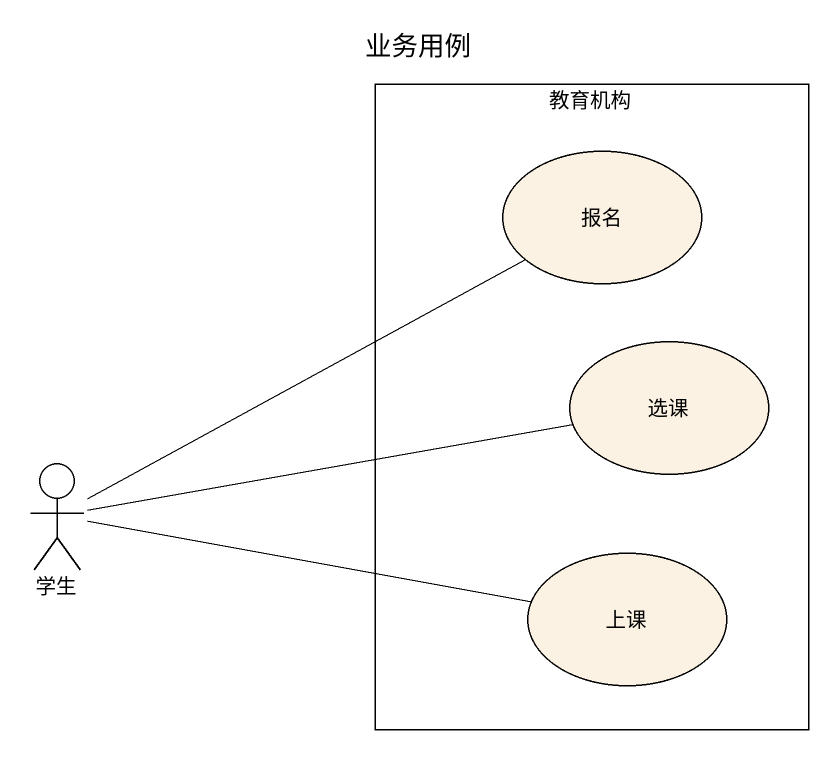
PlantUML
@startuml
title 业务用例
rectangle 教育机构 {
  usecase 报名
  usecase 选课
  usecase 上课
}
actor 学生
学生 -up- 报名
学生 -right- 选课
学生 -right- 上课
@enduml
